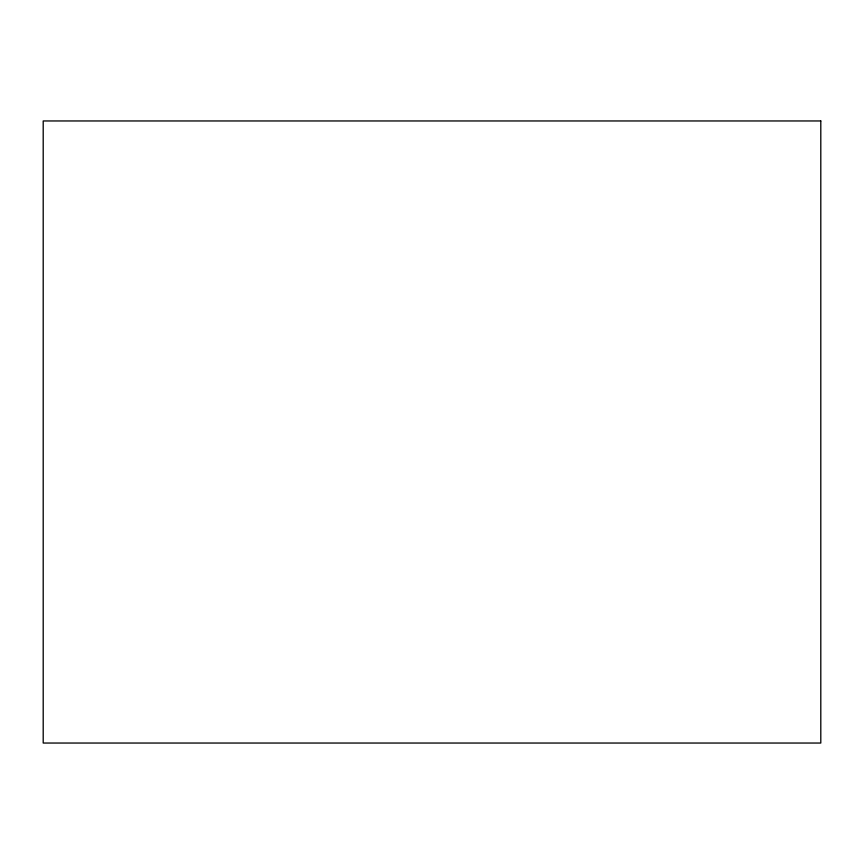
<?xml version="1.0" encoding="UTF-8"?>
<svg xmlns="http://www.w3.org/2000/svg" width="864" height="864" viewBox="0 0 864 864"><rect width="100%" height="100%" fill="white"/><g stroke="black" fill="none" stroke-linecap="round" stroke-linejoin="round"><path stroke-width="1.3" d="M820.8 120.96L43.2 120.96L43.2 743.04L820.8 743.04L820.8 120.96"/></g></svg>
